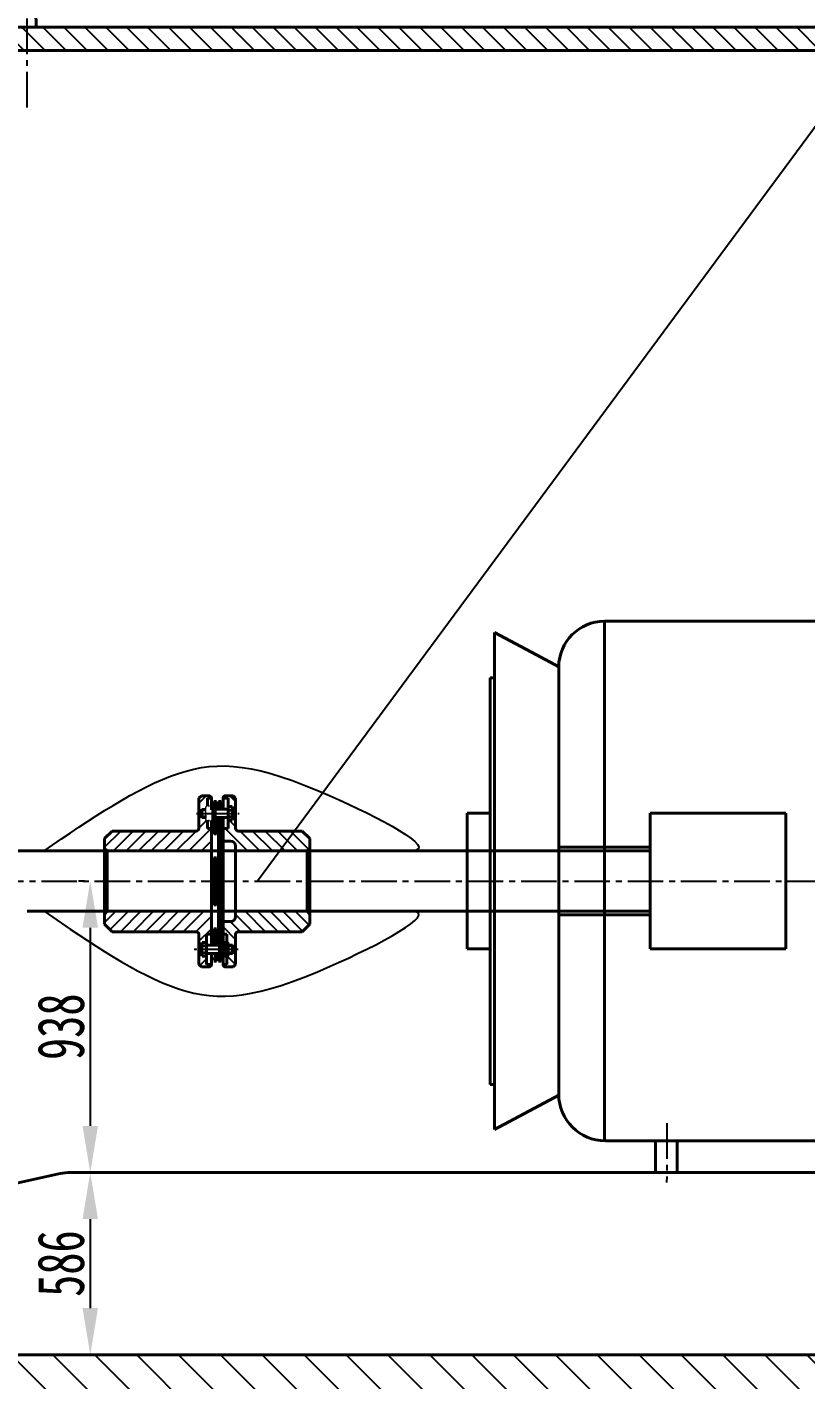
# Model space of a CAD drawing. Header units: millimetres. Extents: x 1593 to 2782, y 465 to 1306.
# Drawn here: x 2284 to 2367.5, y 1019.7 to 1164.9 of the extents above; entities that cross this region are included whole.
import ezdxf

# ---------------------------------------------------------------- set-up
doc = ezdxf.new("R2010")
doc.units = ezdxf.units.MM
doc.header["$LTSCALE"] = 0.2
doc.set_wipeout_variables(frame=1)
for name, pattern in [('ACAD_ISO10W100', [18, 12, -3, 0, -3]), ('CENTER2', [28.575, 19.05, -3.175, 3.175, -3.175]), ('HIDDEN2', [4.7625, 3.175, -1.5875]), ('点画线', [18, 12, -2, 2, -2])]:
    doc.linetypes.add(name, pattern=pattern)
for name, color, linetype in [('中心线', 1, 'CENTER2'), ('剖面线', 3, 'Continuous'), ('尺寸线', 4, 'Continuous'), ('点划线', 1, 'ACAD_ISO10W100'), ('细实线', 2, 'Continuous'), ('虚线', 6, 'HIDDEN2')]:
    doc.layers.add(name, color=color, linetype=linetype)
doc.layers.add('中心线层', color=1, linetype='点画线', true_color=0xff0000)
doc.layers.add('粗实线', color=7, linetype='Continuous', lineweight=40)
doc.layers.add('粗实线层', color=7, linetype='Continuous', lineweight=40)
doc.styles.add('标准', font='', dxfattribs={"width": 0.7})
doc.styles.get('标准').set_extended_font_data('SimSun')
doc.dimstyles.new('30', dxfattribs={"dimtxt": 5, "dimasz": 5, "dimexe": 1.25, "dimexo": 0.625, "dimtad": 1, "dimdec": 0, "dimlfac": 30, "dimdsep": 46, "dimtxsty": '标准', "dimcen": 2.5, "dimadec": 0, "dimazin": 0, "dimtfac": 1, "dimtdec": 0, "dimtmove": 0, "dimatfit": 3, "dimfxl": 1, "dimarcsym": 0})
pattern_1 = [(360, (2502.5831345, 307.5123469), (1e-18, 0.00054027), [])]

# ---------------------------------------------------------------- blocks, each defined once
blk = doc.blocks.new('*X2')
at = {"layer": '中心线层', "linetype": '点画线', "lineweight": 18}
blk.add_line((0, -4), (0, 9), dxfattribs=at)
at = {"layer": '粗实线层'}
for p, q in [((-13.7, 1), (-13.7, 4)), ((10.2, 5), (-10.2, 5)), ((10.2, 0), (-10.2, 0)), ((-6.8, 4), (-6.8, 1)), ((6.8, 4), (6.8, 1)), ((13.7, 1), (13.7, 4))]:
    blk.add_line(p, q, dxfattribs=at)
for centre, radius, start, end in [((-10.2, -1.4), 6.37, 57.5794, 122.4206), ((-10.2, 6.4), 6.37, 237.5794, 302.4206), ((0, -19), 24, 73.4587, 106.5413), ((0, 24), 24, 253.4587, 286.5413), ((10.2, -1.4), 6.37, 57.5794, 122.4206), ((10.2, 6.4), 6.37, 237.5794, 302.4206)]:
    blk.add_arc(centre, radius, start, end, dxfattribs=at)
blk = doc.blocks.new('*X3')
at = {"layer": '中心线层', "linetype": '点画线', "lineweight": 18}
blk.add_line((0, -4), (0, 9), dxfattribs=at)
at = {"layer": '粗实线层'}
for p, q in [((-13.7, 1), (-13.7, 4)), ((10.2, 5), (-10.2, 5)), ((10.2, 0), (-10.2, 0)), ((-6.8, 4), (-6.8, 1)), ((6.8, 4), (6.8, 1)), ((13.7, 1), (13.7, 4))]:
    blk.add_line(p, q, dxfattribs=at)
for centre, radius, start, end in [((-10.2, -1.4), 6.37, 57.5794, 122.4206), ((-10.2, 6.4), 6.37, 237.5794, 302.4206), ((0, -19), 24, 73.4587, 106.5413), ((0, 24), 24, 253.4587, 286.5413), ((10.2, -1.4), 6.37, 57.5794, 122.4206), ((10.2, 6.4), 6.37, 237.5794, 302.4206)]:
    blk.add_arc(centre, radius, start, end, dxfattribs=at)
blk = doc.blocks.new('*D29')
at = {"layer": 'Defpoints', "color": 0, "transparency": 16777216}
for p in [(2290.78, 1073.27), (2290.78, 1042), (2290.78, 1042)]:
    blk.add_point(p, dxfattribs=at)
at = {"layer": '尺寸线', "color": 0, "lineweight": -2, "transparency": 16777216}
for p, q in [((2290.15, 1073.27), (2289.53, 1073.27)), ((2290.78, 1068.27), (2290.78, 1047)), ((2290.15, 1042), (2289.53, 1042))]:
    blk.add_line(p, q, dxfattribs=at)
at = {"layer": '尺寸线', "color": 0, "transparency": 16777216}
for points in [[(2289.95, 1068.27), (2291.61, 1068.27), (2290.78, 1073.27)], [(2289.95, 1047), (2291.61, 1047), (2290.78, 1042)]]:
    blk.add_solid(points, dxfattribs=at)
at = {"layer": '尺寸线', "color": 0, "transparency": 16777216, "insert": (2287.65, 1057.64), "char_height": 5, "attachment_point": 5, "rotation": 90, "style": '标准'}
blk.add_mtext('938', dxfattribs=at)
blk = doc.blocks.new('*D30')
at = {"layer": 'Defpoints', "color": 0, "transparency": 16777216}
for p in [(2290.78, 1042), (2290.78, 1022.45), (2290.78, 1022.45)]:
    blk.add_point(p, dxfattribs=at)
at = {"layer": '尺寸线', "color": 0, "lineweight": -2, "transparency": 16777216}
for p, q in [((2290.15, 1042), (2289.53, 1042)), ((2290.78, 1037), (2290.78, 1027.45)), ((2290.15, 1022.45), (2289.53, 1022.45))]:
    blk.add_line(p, q, dxfattribs=at)
at = {"layer": '尺寸线', "color": 0, "transparency": 16777216}
for points in [[(2289.95, 1037), (2291.61, 1037), (2290.78, 1042)], [(2289.95, 1027.45), (2291.61, 1027.45), (2290.78, 1022.45)]]:
    blk.add_solid(points, dxfattribs=at)
at = {"layer": '尺寸线', "color": 0, "transparency": 16777216, "insert": (2287.65, 1032.23), "char_height": 5, "attachment_point": 5, "rotation": 90, "style": '标准'}
blk.add_mtext('586', dxfattribs=at)

msp = doc.modelspace()

# ---------------------------------------------------------------- hatches: boundary and pattern name
at = {"layer": '剖面线'}
h = msp.add_hatch(dxfattribs=at)
h.set_pattern_fill('ANSI31', scale=0.5, angle=90)
h.set_pattern_definition([(135, (-2.3146, 0), (-1.122532, -1.122532), [])])
h.paths.add_polyline_path([(2089.025, 1164.896), (1990.725, 1164.896, 0.4142136), (1980.725, 1154.896), (1980.725, 1077.997), (1983.225, 1077.997), (1983.225, 1152.396, -0.4142136), (1993.225, 1162.396), (2089.025, 1162.396)])
h.paths.add_polyline_path([(2482.382, 1154.896, 0.4142136), (2472.382, 1164.896), (2089.025, 1164.896), (2089.025, 1162.396), (2469.882, 1162.396, -0.4142136), (2479.882, 1152.396), (2479.882, 1073.271), (2482.382, 1073.271)])
h.paths.add_polyline_path([(2482.382, 1073.271), (2479.882, 1073.271), (2479.882, 977.396, -0.4142136), (2469.882, 967.396), (2141.025, 967.396), (2141.025, 964.896), (2472.382, 964.896, 0.4142136), (2482.382, 974.896)])
h.paths.add_polyline_path([(1983.225, 977.396), (1983.225, 1051.796), (1980.725, 1051.796), (1980.725, 974.896, 0.4142136), (1990.725, 964.896), (2037.025, 964.896), (2037.025, 967.396), (1993.225, 967.396, -0.4142136)])
h = msp.add_hatch(dxfattribs=at)
h.set_pattern_fill('ANSI31', scale=0.3)
h.set_pattern_definition([(45, (-2.3146, 0), (-0.6735192, 0.6735192), [])])
h.paths.add_polyline_path([(2303.773, 1078.642), (2303.773, 1078.912), (2303.368, 1078.912), (2303.368, 1079.795), (2303.319, 1079.795), (2303.286, 1079.795), (2303.269, 1079.825), (2303.253, 1079.861), (2303.242, 1079.899), (2303.235, 1079.937), (2303.233, 1079.968), (2303.233, 1080.101), (2302.747, 1080.101), (2302.747, 1080.209), (2302.585, 1080.209), (2302.585, 1080.533), (2302.423, 1080.533), (2302.423, 1078.912, -0.414187), (2302.153, 1078.642), (2293.13, 1078.642), (2292.32, 1077.832), (2292.32, 1077.021), (2292.32, 1076.764), (2292.59, 1076.513), (2303.773, 1076.513)])
h.paths.add_polyline_path([(2303.368, 1082.154), (2303.773, 1082.154, 0.4142136), (2303.503, 1082.424), (2302.693, 1082.424), (2302.423, 1082.154), (2302.423, 1080.533), (2302.585, 1080.533), (2302.585, 1080.857), (2302.747, 1080.857), (2302.747, 1080.965), (2303.233, 1080.965), (2303.233, 1081.104), (2303.237, 1081.142), (2303.245, 1081.18), (2303.258, 1081.217), (2303.275, 1081.252), (2303.287, 1081.271), (2303.319, 1081.271), (2303.368, 1081.271)])
h.paths.add_polyline_path([(2303.773, 1070.03), (2292.59, 1070.03), (2292.32, 1069.72), (2292.32, 1069.589), (2292.32, 1069.457), (2292.32, 1068.647), (2293.13, 1067.837), (2302.153, 1067.837, -0.4142136), (2302.423, 1067.566), (2302.423, 1065.946), (2302.744, 1065.946, -0.0166436), (2302.747, 1066.032), (2302.747, 1066.487, -0.1314888), (2302.795, 1066.668), (2303.233, 1066.668), (2303.233, 1067.566), (2303.773, 1067.566)])
h.paths.add_polyline_path([(2303.233, 1065.223), (2302.795, 1065.223, -0.1314888), (2302.747, 1065.404), (2302.747, 1065.859, -0.0166436), (2302.744, 1065.946), (2302.423, 1065.946), (2302.423, 1064.325), (2302.693, 1064.055), (2303.503, 1064.055, 0.4142136), (2303.773, 1064.325), (2303.233, 1064.325)])
h = msp.add_hatch(dxfattribs=at)
h.set_pattern_fill('ANSI31', angle=90)
h.paths.add_polyline_path([(2471.352, 1009.3, -0.4142136), (2472.352, 1010.3), (2475.878, 1010.3, 0.4139867), (2476.878, 1011.299), (2476.882, 1017.452, 0.4142136), (2471.882, 1022.452), (2335.563, 1022.452), (2335.396, 992.654), (2471.352, 1002.3), (2473.637, 1002.3), (2473.637, 1005.3), (2472.352, 1005.3, -0.4142136), (2471.352, 1006.3)])
h.paths.add_polyline_path([(2335.563, 1022.452), (2199.243, 1022.452), (2163.047, 1022.452, -0.4142136), (2158.047, 1027.452), (2158.047, 1060.896, 0.4142136), (2157.047, 1061.896), (2153.547, 1061.896), (2153.547, 1064.896), (2150.397, 1064.896), (2150.397, 1058.896), (2154.047, 1058.896, -0.4142136), (2155.047, 1057.896), (2155.047, 1044.896, -0.4142136), (2154.047, 1043.896), (2147.272, 1043.896), (2147.272, 1014.452), (2150.591, 1014.452, -0.4142136), (2155.591, 1009.452), (2155.591, 989.723, -0.4142136), (2150.591, 984.723), (2150.15, 984.723), (2150.15, 984.056), (2148.578, 984.056), (2148.578, 982.956), (2148.845, 982.956), (2198.531, 982.956, 0.0183277), (2198.897, 982.97), (2335.396, 992.654)])
h.paths.add_polyline_path([(2231.176, 1001.486, -0.4142136), (2226.556, 996.133), (2198.897, 994.102, -0.0183277), (2198.531, 994.089), (2190.591, 994.089, -0.4142136), (2185.591, 999.089), (2185.591, 1009.452, -0.4142136), (2190.591, 1014.452), (2225.578, 1014.452, -0.3929031), (2230.564, 1009.818)], flags=16)
h.paths.add_polyline_path([(2150.397, 1064.896), (2147.272, 1064.896), (2147.272, 1058.896), (2150.397, 1058.896)])
at = {"layer": '粗实线'}
h = msp.add_hatch(dxfattribs=at)
h.set_pattern_fill('USERPATTERN', scale=0.00054027, style=0, pattern_type=0)
h.set_pattern_definition(pattern_1)
h.paths.add_polyline_path([(2304.044, 1080.965), (2304.044, 1081.395), (2304.044, 1081.56), (2304.044, 1081.803), (2304.314, 1081.803), (2304.314, 1081.56), (2304.314, 1080.992), (2304.162, 1080.992), (2304.098, 1080.965)], flags=0)
h.paths.add_polyline_path([(2304.53, 1080.992), (2304.53, 1081.388), (2304.53, 1081.56), (2304.53, 1081.803), (2304.8, 1081.803), (2304.8, 1081.56), (2304.8, 1080.992)], flags=0)
h.paths.add_polyline_path([(2304.044, 1078.334), (2304.044, 1079.331), (2304.044, 1079.506), (2304.044, 1080.101), (2304.098, 1080.101), (2304.162, 1080.074), (2304.314, 1080.074), (2304.314, 1079.506), (2304.314, 1078.334)], flags=0)
h.paths.add_polyline_path([(2304.53, 1078.334), (2304.53, 1079.226), (2304.53, 1079.506), (2304.53, 1080.074), (2304.8, 1080.074), (2304.8, 1079.506), (2304.8, 1078.334)], flags=0)

# ---------------------------------------------------------------- linework, layer by layer
at = {"layer": '中心线', "color": 7}
for p, q in [((2205.527, 1073.271), (2506.55, 1073.271)), ((2352.612, 1047.282), (2352.583, 1040.933))]:
    msp.add_line(p, q, dxfattribs=at)
at = {"layer": '尺寸线', "color": 7}
msp.add_line((2449.194, 1263.427), (2308.718, 1073.271), dxfattribs=at)
at = {"layer": '点划线', "color": 7, "linetype": 'CENTER2'}
msp.add_line((2284.005, 1156.274), (2284.005, 1199.323), dxfattribs=at)
at = {"layer": '粗实线', "color": 7}
for p, q in [((2284.971, 1164.896), (2284.747, 1180.769)), ((1990.725, 1164.896), (2472.382, 1164.896)), ((1993.225, 1162.396), (2469.882, 1162.396)), ((2345.919, 1101.147), (2345.919, 1101.147)), ((2345.919, 1101.147), (2345.919, 1058.441)), ((2345.919, 1101.147), (2369.976, 1101.147)), ((2334.138, 1099.935), (2334.138, 1099.935)), ((2334.138, 1099.935), (2334.138, 1095.087)), ((2334.138, 1099.935), (2334.138, 1058.441)), ((2338.618, 1097.528), (2334.138, 1099.935)), ((2338.618, 1097.528), (2341.012, 1096.241)), ((2341.012, 1096.241), (2341.012, 1096.241)), ((2341.012, 1096.241), (2341.012, 1070.811)), ((2334.138, 1095.087), (2333.653, 1095.087)), ((2333.653, 1095.087), (2333.653, 1095.087)), ((2333.653, 1095.087), (2333.653, 1080.906)), ((2333.653, 1095.087), (2334.138, 1095.087)), ((2334.138, 1095.087), (2334.138, 1095.087)), ((2302.693, 1082.424), (2302.423, 1082.154)), ((2302.423, 1082.154), (2302.423, 1078.849)), ((2302.693, 1082.424), (2303.518, 1082.424)), ((2303.368, 1082.154), (2303.773, 1082.154)), ((2303.368, 1081.271), (2303.368, 1082.154)), ((2303.77, 1081.56), (2304.044, 1081.56)), ((2304.044, 1081.803), (2304.044, 1078.334)), ((2304.044, 1081.803), (2304.314, 1081.803)), ((2304.314, 1081.56), (2304.53, 1081.56)), ((2304.53, 1081.803), (2304.8, 1081.803)), ((2304.53, 1081.803), (2304.53, 1080.992)), ((2304.8, 1081.803), (2304.8, 1080.992)), ((2304.8, 1081.56), (2305.016, 1081.56)), ((2305.016, 1082.154), (2305.556, 1082.154)), ((2305.016, 1082.154), (2305.016, 1080.992)), ((2305.251, 1082.424), (2306.097, 1082.424)), ((2305.556, 1082.154), (2305.556, 1078.912)), ((2306.097, 1082.424), (2306.367, 1082.154)), ((2306.367, 1082.154), (2306.367, 1078.912)), ((2302.747, 1080.209), (2302.585, 1080.209)), ((2302.747, 1080.965), (2302.747, 1080.101)), ((2303.233, 1080.965), (2302.747, 1080.965)), ((2303.287, 1080.9), (2302.747, 1080.9)), ((2303.233, 1080.101), (2302.747, 1080.101)), ((2303.773, 1078.642), (2303.773, 1080.902)), ((2304.098, 1080.101), (2303.773, 1080.101)), ((2304.098, 1080.965), (2304.162, 1080.992)), ((2304.162, 1080.074), (2304.162, 1080.992)), ((2305.556, 1080.992), (2304.162, 1080.992)), ((2305.556, 1080.074), (2304.162, 1080.074)), ((2304.314, 1080.074), (2304.314, 1078.334)), ((2304.53, 1080.074), (2304.53, 1073.239)), ((2304.8, 1080.074), (2304.8, 1073.239)), ((2305.016, 1080.074), (2305.016, 1067.837)), ((2305.556, 1079.81), (2305.556, 1081.255)), ((2305.994, 1081.255), (2305.556, 1081.255)), ((2305.556, 1080.074), (2305.556, 1080.992)), ((2305.556, 1080.894), (2305.994, 1080.894)), ((2305.994, 1080.172), (2305.556, 1080.172)), ((2306.043, 1079.991), (2306.043, 1081.075)), ((2306.043, 1080.533), (2306.043, 1080.992)), ((2333.653, 1080.543), (2331.2, 1080.543)), ((2331.2, 1080.543), (2331.2, 1080.543)), ((2331.2, 1080.543), (2331.2, 1076.907)), ((2331.2, 1080.543), (2333.653, 1080.543)), ((2331.2, 1080.543), (2331.2, 1065.999)), ((2333.653, 1080.906), (2333.653, 1080.906)), ((2333.653, 1080.906), (2333.653, 1080.543)), ((2333.653, 1080.543), (2333.653, 1080.543)), ((2333.653, 1080.543), (2333.653, 1065.999)), ((2350.825, 1080.543), (2365.369, 1080.543)), ((2350.825, 1080.543), (2350.825, 1065.999)), ((2365.369, 1080.543), (2365.369, 1065.999)), ((2292.32, 1077.832), (2293.13, 1078.642)), ((2293.13, 1078.642), (2302.153, 1078.642)), ((2303.368, 1078.912), (2303.773, 1078.912)), ((2303.77, 1079.506), (2304.044, 1079.506)), ((2303.773, 1066.405), (2303.773, 1078.642)), ((2304.8, 1079.506), (2305.016, 1079.506)), ((2305.016, 1078.912), (2305.556, 1078.912)), ((2305.994, 1079.81), (2305.556, 1079.81)), ((2306.637, 1078.642), (2313.498, 1078.642)), ((2313.498, 1078.642), (2314.309, 1077.832)), ((2292.32, 1077.832), (2292.32, 1077.021)), ((2292.32, 1077.021), (2292.32, 1076.764)), ((2303.763, 1078.334), (2303.773, 1078.334)), ((2304.044, 1078.334), (2304.314, 1078.334)), ((2304.53, 1078.334), (2304.8, 1078.334)), ((2305.826, 1077.561), (2305.016, 1077.561)), ((2306.367, 1077.021), (2306.367, 1073.239)), ((2314.309, 1077.832), (2314.309, 1077.021)), ((2314.309, 1077.021), (2314.309, 1076.751)), ((2220.856, 1076.513), (2350.825, 1076.513)), ((2292.59, 1076.513), (2292.32, 1076.764)), ((2292.32, 1076.764), (2292.32, 1069.589)), ((2292.59, 1076.513), (2292.59, 1070.03)), ((2304.044, 1075.75), (2304.044, 1073.239)), ((2304.044, 1075.75), (2304.314, 1075.75)), ((2304.314, 1075.75), (2304.314, 1073.239)), ((2304.53, 1075.75), (2304.8, 1075.75)), ((2314.039, 1076.513), (2314.309, 1076.751)), ((2314.039, 1076.513), (2314.039, 1070.03)), ((2314.309, 1076.751), (2314.309, 1069.791)), ((2314.309, 1076.481), (2314.309, 1069.998)), ((2314.309, 1076.369), (2314.309, 1076.369)), ((2314.309, 1076.369), (2314.309, 1073.239)), ((2331.2, 1076.907), (2331.2, 1076.907)), ((2341.012, 1076.907), (2345.919, 1076.907)), ((2350.825, 1076.907), (2345.919, 1076.907)), ((2303.773, 1075.48), (2304.044, 1075.48)), ((2304.314, 1075.21), (2304.53, 1075.21)), ((2304.8, 1075.48), (2305.016, 1075.48)), ((2304.044, 1070.729), (2304.044, 1073.239)), ((2304.314, 1070.729), (2304.314, 1073.239)), ((2306.367, 1073.239), (2306.367, 1069.457)), ((2314.309, 1073.239), (2314.309, 1073.239)), ((2314.309, 1073.239), (2314.309, 1070.109)), ((2304.314, 1071.269), (2304.53, 1071.269)), ((2284.005, 1070.03), (2350.825, 1070.03)), ((2292.32, 1069.72), (2292.59, 1070.03)), ((2303.773, 1070.999), (2304.044, 1070.999)), ((2304.044, 1070.729), (2304.314, 1070.729)), ((2304.53, 1070.729), (2304.8, 1070.729)), ((2304.8, 1070.999), (2305.016, 1070.999)), ((2314.309, 1069.706), (2314.039, 1070.03)), ((2314.309, 1070.109), (2314.309, 1070.109)), ((2314.309, 1069.791), (2314.309, 1069.706)), ((2341.012, 1070.84), (2341.012, 1058.441)), ((2292.32, 1069.72), (2292.32, 1069.457)), ((2292.32, 1068.647), (2292.32, 1069.457)), ((2292.32, 1068.647), (2293.13, 1067.837)), ((2305.826, 1068.917), (2305.016, 1068.917)), ((2313.498, 1067.837), (2314.309, 1068.647)), ((2314.309, 1069.706), (2314.309, 1068.647)), ((2331.2, 1069.635), (2331.2, 1069.635)), ((2331.2, 1069.635), (2331.2, 1065.999)), ((2341.012, 1069.635), (2345.919, 1069.635)), ((2341.118, 1069.635), (2341.012, 1069.635)), ((2350.825, 1069.635), (2345.919, 1069.635)), ((2293.13, 1067.837), (2302.153, 1067.837)), ((2302.423, 1064.325), (2302.423, 1067.566)), ((2303.233, 1067.566), (2303.773, 1067.566)), ((2303.233, 1064.325), (2303.233, 1067.566)), ((2303.77, 1066.972), (2304.044, 1066.972)), ((2304.044, 1068.145), (2304.314, 1068.145)), ((2304.044, 1066.405), (2304.044, 1068.145)), ((2304.314, 1066.972), (2304.53, 1066.972)), ((2304.53, 1068.145), (2304.8, 1068.145)), ((2305.016, 1067.566), (2305.421, 1067.566)), ((2306.367, 1064.325), (2306.367, 1067.566)), ((2306.637, 1067.837), (2313.498, 1067.837)), ((2302.747, 1065.404), (2302.747, 1066.487)), ((2302.795, 1066.668), (2303.233, 1066.668)), ((2303.233, 1066.307), (2302.795, 1066.307)), ((2302.795, 1065.584), (2303.233, 1065.584)), ((2303.773, 1064.309), (2303.773, 1065.486)), ((2305.556, 1066.499), (2305.556, 1065.392)), ((2306.043, 1066.27), (2306.205, 1066.27)), ((2331.2, 1065.999), (2331.2, 1065.999)), ((2331.2, 1065.999), (2333.653, 1065.999)), ((2331.2, 1065.999), (2333.653, 1065.999)), ((2333.653, 1065.999), (2333.653, 1065.999)), ((2333.653, 1065.999), (2333.653, 1058.441)), ((2350.825, 1065.999), (2365.369, 1065.999)), ((2302.693, 1064.055), (2302.423, 1064.325)), ((2302.693, 1064.055), (2303.503, 1064.055)), ((2302.693, 1064.055), (2303.503, 1064.055)), ((2302.795, 1065.223), (2303.233, 1065.223)), ((2303.233, 1064.325), (2303.773, 1064.325)), ((2303.77, 1064.919), (2304.044, 1064.919)), ((2305.016, 1064.325), (2305.421, 1064.325)), ((2305.251, 1064.055), (2306.097, 1064.055)), ((2305.251, 1064.055), (2306.097, 1064.055)), ((2306.097, 1064.055), (2306.367, 1064.325)), ((2333.653, 1058.441), (2333.653, 1051.455)), ((2334.138, 1058.441), (2334.138, 1046.607)), ((2341.012, 1058.441), (2341.012, 1050.395)), ((2345.919, 1058.441), (2345.919, 1045.396)), ((2333.653, 1051.455), (2333.653, 1051.455)), ((2333.653, 1051.455), (2334.138, 1051.455)), ((2333.653, 1051.455), (2334.138, 1051.455)), ((2334.138, 1051.455), (2334.138, 1051.455)), ((2334.138, 1051.455), (2334.138, 1046.607)), ((2334.138, 1046.607), (2341.012, 1050.301)), ((2334.138, 1046.607), (2341.012, 1050.301)), ((2341.012, 1050.301), (2341.012, 1050.301)), ((2334.138, 1046.607), (2334.138, 1046.607)), ((2345.919, 1045.395), (2345.919, 1045.395)), ((2346.012, 1045.395), (2375.533, 1045.395)), ((2351.397, 1045.395), (2351.397, 1042.001)), ((2353.724, 1045.395), (2353.724, 1042.001)), ((2254.005, 1034.454), (2284.005, 1041.095)), ((2287.565, 1041.883), (2284.005, 1041.095)), ((2315.374, 1042.001), (2288.646, 1042.001)), ((2375.533, 1042.001), (2315.374, 1042.001)), ((2199.243, 1022.452), (2471.882, 1022.452))]:
    msp.add_line(p, q, dxfattribs=at)
for centre, radius, start, end in [((2345.919, 1096.241), 4.906, 90, 180), ((2303.503, 1082.154), 0.27, 0, 90), ((2305.286, 1082.154), 0.27, 90, 180), ((2305.681, 1081.075), 0.362, 330.03687, 29.96313), ((2304.746, 1080.533), 1.3, 343.86184, 16.13816), ((2305.681, 1079.991), 0.362, 330.03687, 29.96313), ((2302.153, 1078.912), 0.27, 270, 0), ((2306.637, 1078.912), 0.27, 180, 270), ((2305.826, 1077.021), 0.54, 0, 90), ((2305.826, 1069.457), 0.54, 270, 0), ((2302.153, 1067.566), 0.27, 0, 90), ((2306.637, 1067.566), 0.27, 90, 180), ((2304.044, 1065.946), 1.3, 163.86184, 196.13816), ((2303.108, 1066.487), 0.362, 150.03687, 209.96313), ((2303.108, 1065.404), 0.362, 150.03687, 209.96313), ((2303.503, 1064.325), 0.27, 270, 0), ((2305.286, 1064.325), 0.27, 180, 270), ((2346.012, 1050.395), 5, 180, 270), ((2288.646, 1037.001), 5, 90, 102.48244)]:
    msp.add_arc(centre, radius, start, end, dxfattribs=at)
at = {"layer": '虚线', "color": 7}
for p, q in [((2351.397, 1042.001), (2351.397, 1042.001)), ((2353.724, 1042.001), (2353.724, 1042.001))]:
    msp.add_line(p, q, dxfattribs=at)

# ---------------------------------------------------------------- block references
at = {"layer": '粗实线', "color": 7, "xscale": 0.05402700000001986, "yscale": 0.05402700000001986, "zscale": 0.05402700000001986, "rotation": 89.99999999957468}
for name, p in [('*X3', (2303.503, 1080.533)), ('*X2', (2303.773, 1080.533))]:
    msp.add_blockref(name, p, dxfattribs=at)

# ---------------------------------------------------------------- dimensions: what is measured, and where the dimension line sits
at = {"layer": '尺寸线', "color": 7}
dim = msp.add_linear_dim(base=(2290.779, 1042.001), p1=(2290.779, 1073.271), p2=(2290.779, 1042.001), angle=90, dimstyle='30', dxfattribs=at)
dim.commit()
dim.dimension.update_dxf_attribs({"geometry": '*D29', "text_midpoint": (2290.779, 1057.636), "dimtype": 160})
dim = msp.add_linear_dim(base=(2290.779, 1022.452), p1=(2290.779, 1042.001), p2=(2290.779, 1022.452), angle=90, dimstyle='30', dxfattribs=at)
dim.commit()
dim.dimension.update_dxf_attribs({"geometry": '*D30', "text_midpoint": (2287.654, 1032.227)})

# ---------------------------------------------------------------- next in the draw order: wipeouts: each hides what was drawn before it
at = {"color": 7}
for points in [[(2303.72, 1081.271), (2303.589, 1081.271), (2303.589, 1081.271), (2303.557, 1081.271), (2303.557, 1081.271), (2303.553, 1081.266), (2303.55, 1081.26), (2303.547, 1081.254), (2303.544, 1081.249), (2303.541, 1081.243), (2303.538, 1081.237), (2303.535, 1081.231), (2303.532, 1081.225), (2303.53, 1081.219), (2303.527, 1081.213), (2303.525, 1081.207), (2303.523, 1081.201), (2303.521, 1081.195), (2303.519, 1081.189), (2303.517, 1081.183), (2303.515, 1081.176), (2303.514, 1081.17), (2303.512, 1081.164), (2303.511, 1081.158), (2303.509, 1081.151), (2303.508, 1081.145), (2303.507, 1081.138), (2303.506, 1081.132), (2303.505, 1081.125), (2303.505, 1081.119), (2303.504, 1081.113), (2303.504, 1081.106), (2303.504, 1081.1), (2303.503, 1081.093), (2303.503, 1081.087), (2303.503, 1081.087), (2303.503, 1080.533), (2303.503, 1080.533), (2303.503, 1079.979), (2303.503, 1079.979), (2303.503, 1079.973), (2303.504, 1079.966), (2303.504, 1079.96), (2303.504, 1079.953), (2303.505, 1079.947), (2303.505, 1079.94), (2303.506, 1079.934), (2303.507, 1079.927), (2303.508, 1079.921), (2303.509, 1079.915), (2303.511, 1079.908), (2303.512, 1079.902), (2303.514, 1079.896), (2303.515, 1079.889), (2303.517, 1079.883), (2303.519, 1079.877), (2303.521, 1079.871), (2303.523, 1079.864), (2303.525, 1079.858), (2303.527, 1079.852), (2303.53, 1079.846), (2303.532, 1079.84), (2303.535, 1079.834), (2303.538, 1079.829), (2303.541, 1079.823), (2303.544, 1079.817), (2303.547, 1079.811), (2303.55, 1079.806), (2303.553, 1079.8), (2303.557, 1079.795), (2303.557, 1079.795), (2303.589, 1079.795), (2303.589, 1079.795), (2303.72, 1079.795), (2303.72, 1079.795), (2303.723, 1079.8), (2303.726, 1079.806), (2303.73, 1079.811), (2303.733, 1079.817), (2303.736, 1079.823), (2303.739, 1079.829), (2303.742, 1079.834), (2303.744, 1079.84), (2303.747, 1079.846), (2303.749, 1079.852), (2303.752, 1079.858), (2303.754, 1079.864), (2303.756, 1079.871), (2303.758, 1079.877), (2303.76, 1079.883), (2303.761, 1079.889), (2303.763, 1079.896), (2303.765, 1079.902), (2303.766, 1079.908), (2303.767, 1079.915), (2303.768, 1079.921), (2303.769, 1079.927), (2303.77, 1079.934), (2303.771, 1079.94), (2303.772, 1079.947), (2303.772, 1079.953), (2303.773, 1079.96), (2303.773, 1079.966), (2303.773, 1079.973), (2303.773, 1079.979), (2303.773, 1079.979), (2303.773, 1080.533), (2303.773, 1080.533), (2303.773, 1081.087), (2303.773, 1081.087), (2303.773, 1081.093), (2303.773, 1081.1), (2303.773, 1081.106), (2303.772, 1081.113), (2303.772, 1081.119), (2303.771, 1081.125), (2303.77, 1081.132), (2303.769, 1081.138), (2303.768, 1081.145), (2303.767, 1081.151), (2303.766, 1081.158), (2303.765, 1081.164), (2303.763, 1081.17), (2303.761, 1081.176), (2303.76, 1081.183), (2303.758, 1081.189), (2303.756, 1081.195), (2303.754, 1081.201), (2303.752, 1081.207), (2303.749, 1081.213), (2303.747, 1081.219), (2303.744, 1081.225), (2303.742, 1081.231), (2303.739, 1081.237), (2303.736, 1081.243), (2303.733, 1081.249), (2303.73, 1081.254), (2303.726, 1081.26), (2303.723, 1081.266)], [(2305.07, 1066.684), (2305.201, 1066.684), (2305.201, 1066.684), (2305.232, 1066.684), (2305.286, 1066.499), (2305.286, 1066.506), (2305.286, 1066.512), (2305.286, 1066.519), (2305.285, 1066.525), (2305.285, 1066.532), (2305.284, 1066.538), (2305.283, 1066.545), (2305.282, 1066.551), (2305.281, 1066.557), (2305.28, 1066.564), (2305.279, 1066.57), (2305.277, 1066.577), (2305.276, 1066.583), (2305.274, 1066.589), (2305.272, 1066.595), (2305.271, 1066.602), (2305.269, 1066.608), (2305.266, 1066.614), (2305.264, 1066.62), (2305.262, 1066.626), (2305.259, 1066.632), (2305.257, 1066.638), (2305.254, 1066.644), (2305.251, 1066.65), (2305.249, 1066.656), (2305.246, 1066.661), (2305.242, 1066.667), (2305.239, 1066.673), (2305.236, 1066.678), (2305.232, 1066.684), (2305.286, 1066.499), (2305.286, 1065.946), (2305.286, 1065.946), (2305.286, 1065.392), (2305.232, 1065.207), (2305.236, 1065.213), (2305.239, 1065.218), (2305.242, 1065.224), (2305.246, 1065.23), (2305.249, 1065.235), (2305.251, 1065.241), (2305.254, 1065.247), (2305.257, 1065.253), (2305.259, 1065.259), (2305.262, 1065.265), (2305.264, 1065.271), (2305.266, 1065.277), (2305.269, 1065.283), (2305.271, 1065.289), (2305.272, 1065.296), (2305.274, 1065.302), (2305.276, 1065.308), (2305.277, 1065.315), (2305.279, 1065.321), (2305.28, 1065.327), (2305.281, 1065.334), (2305.282, 1065.34), (2305.283, 1065.346), (2305.284, 1065.353), (2305.285, 1065.359), (2305.285, 1065.366), (2305.286, 1065.372), (2305.286, 1065.379), (2305.286, 1065.385), (2305.286, 1065.392), (2305.232, 1065.207), (2305.201, 1065.207), (2305.201, 1065.207), (2305.07, 1065.207), (2305.016, 1065.392), (2305.016, 1065.385), (2305.016, 1065.379), (2305.017, 1065.372), (2305.017, 1065.366), (2305.018, 1065.359), (2305.018, 1065.353), (2305.019, 1065.346), (2305.02, 1065.34), (2305.021, 1065.334), (2305.022, 1065.327), (2305.023, 1065.321), (2305.025, 1065.315), (2305.026, 1065.308), (2305.028, 1065.302), (2305.03, 1065.296), (2305.032, 1065.289), (2305.034, 1065.283), (2305.036, 1065.277), (2305.038, 1065.271), (2305.04, 1065.265), (2305.043, 1065.259), (2305.045, 1065.253), (2305.048, 1065.247), (2305.051, 1065.241), (2305.054, 1065.235), (2305.057, 1065.23), (2305.06, 1065.224), (2305.063, 1065.218), (2305.066, 1065.213), (2305.07, 1065.207), (2305.016, 1065.392), (2305.016, 1065.946), (2305.016, 1065.946), (2305.016, 1066.499), (2305.07, 1066.684), (2305.066, 1066.678), (2305.063, 1066.673), (2305.06, 1066.667), (2305.057, 1066.661), (2305.054, 1066.656), (2305.051, 1066.65), (2305.048, 1066.644), (2305.045, 1066.638), (2305.043, 1066.632), (2305.04, 1066.626), (2305.038, 1066.62), (2305.036, 1066.614), (2305.034, 1066.608), (2305.032, 1066.602), (2305.03, 1066.595), (2305.028, 1066.589), (2305.026, 1066.583), (2305.025, 1066.577), (2305.023, 1066.57), (2305.022, 1066.564), (2305.021, 1066.557), (2305.02, 1066.551), (2305.019, 1066.545), (2305.018, 1066.538), (2305.018, 1066.532), (2305.017, 1066.525), (2305.017, 1066.519), (2305.016, 1066.512), (2305.016, 1066.506)]]:
    msp.add_wipeout(points, dxfattribs=at).dxf.layer = '粗实线'

# ---------------------------------------------------------------- next in the draw order: linework, layer by layer
at = {"layer": '粗实线', "color": 7}
for p, q in [((2304.314, 1081.803), (2304.314, 1080.992)), ((2304.314, 1079.506), (2304.53, 1079.506)), ((2304.53, 1066.405), (2304.53, 1073.239)), ((2304.8, 1064.675), (2304.8, 1073.239)), ((2304.314, 1066.405), (2304.314, 1068.145)), ((2304.314, 1064.675), (2304.314, 1065.486)), ((2304.53, 1064.675), (2304.53, 1065.486)), ((2304.044, 1064.675), (2304.314, 1064.675)), ((2304.314, 1064.919), (2304.53, 1064.919))]:
    msp.add_line(p, q, dxfattribs=at)

# ---------------------------------------------------------------- next in the draw order: block references
at = {"layer": '粗实线', "color": 7, "xscale": -0.05402700000001986, "yscale": 0.05402700000013284, "zscale": 0.05402700000000001, "rotation": 269.9999999995747}
msp.add_blockref('*X2', (2305.016, 1065.946), dxfattribs=at)

# ---------------------------------------------------------------- next in the draw order: wipeouts: each hides what was drawn before it
at = {"color": 7}
msp.add_wipeout([(2303.45, 1081.271), (2303.319, 1081.271), (2303.319, 1081.271), (2303.287, 1081.271), (2303.287, 1081.271), (2303.283, 1081.266), (2303.28, 1081.26), (2303.277, 1081.254), (2303.274, 1081.249), (2303.271, 1081.243), (2303.268, 1081.237), (2303.265, 1081.231), (2303.262, 1081.225), (2303.26, 1081.219), (2303.257, 1081.213), (2303.255, 1081.207), (2303.253, 1081.201), (2303.251, 1081.195), (2303.249, 1081.189), (2303.247, 1081.183), (2303.245, 1081.176), (2303.243, 1081.17), (2303.242, 1081.164), (2303.241, 1081.158), (2303.239, 1081.151), (2303.238, 1081.145), (2303.237, 1081.138), (2303.236, 1081.132), (2303.235, 1081.125), (2303.235, 1081.119), (2303.234, 1081.113), (2303.234, 1081.106), (2303.233, 1081.1), (2303.233, 1081.093), (2303.233, 1081.087), (2303.233, 1081.087), (2303.233, 1080.533), (2303.233, 1080.533), (2303.233, 1079.979), (2303.233, 1079.979), (2303.233, 1079.973), (2303.233, 1079.966), (2303.234, 1079.96), (2303.234, 1079.953), (2303.235, 1079.947), (2303.235, 1079.94), (2303.236, 1079.934), (2303.237, 1079.927), (2303.238, 1079.921), (2303.239, 1079.915), (2303.241, 1079.908), (2303.242, 1079.902), (2303.243, 1079.896), (2303.245, 1079.889), (2303.247, 1079.883), (2303.249, 1079.877), (2303.251, 1079.871), (2303.253, 1079.864), (2303.255, 1079.858), (2303.257, 1079.852), (2303.26, 1079.846), (2303.262, 1079.84), (2303.265, 1079.834), (2303.268, 1079.829), (2303.271, 1079.823), (2303.274, 1079.817), (2303.277, 1079.811), (2303.28, 1079.806), (2303.283, 1079.8), (2303.287, 1079.795), (2303.287, 1079.795), (2303.319, 1079.795), (2303.319, 1079.795), (2303.45, 1079.795), (2303.45, 1079.795), (2303.453, 1079.8), (2303.456, 1079.806), (2303.46, 1079.811), (2303.463, 1079.817), (2303.466, 1079.823), (2303.469, 1079.829), (2303.471, 1079.834), (2303.474, 1079.84), (2303.477, 1079.846), (2303.479, 1079.852), (2303.481, 1079.858), (2303.484, 1079.864), (2303.486, 1079.871), (2303.488, 1079.877), (2303.49, 1079.883), (2303.491, 1079.889), (2303.493, 1079.896), (2303.494, 1079.902), (2303.496, 1079.908), (2303.497, 1079.915), (2303.498, 1079.921), (2303.499, 1079.927), (2303.5, 1079.934), (2303.501, 1079.94), (2303.502, 1079.947), (2303.502, 1079.953), (2303.503, 1079.96), (2303.503, 1079.966), (2303.503, 1079.973), (2303.503, 1079.979), (2303.503, 1079.979), (2303.503, 1080.533), (2303.503, 1080.533), (2303.503, 1081.087), (2303.503, 1081.087), (2303.503, 1081.093), (2303.503, 1081.1), (2303.503, 1081.106), (2303.502, 1081.113), (2303.502, 1081.119), (2303.501, 1081.125), (2303.5, 1081.132), (2303.499, 1081.138), (2303.498, 1081.145), (2303.497, 1081.151), (2303.496, 1081.158), (2303.494, 1081.164), (2303.493, 1081.17), (2303.491, 1081.176), (2303.49, 1081.183), (2303.488, 1081.189), (2303.486, 1081.195), (2303.484, 1081.201), (2303.481, 1081.207), (2303.479, 1081.213), (2303.477, 1081.219), (2303.474, 1081.225), (2303.471, 1081.231), (2303.469, 1081.237), (2303.466, 1081.243), (2303.463, 1081.249), (2303.46, 1081.254), (2303.456, 1081.26), (2303.453, 1081.266)], dxfattribs=at).dxf.layer = '粗实线'

# ---------------------------------------------------------------- next in the draw order: linework, layer by layer
at = {"layer": '中心线', "color": 7}
msp.add_line((2302.165, 1080.533), (2306.754, 1080.533), dxfattribs=at)
at = {"layer": '粗实线', "color": 7}
for p, q in [((2303.773, 1080.902), (2303.773, 1082.169)), ((2302.747, 1080.857), (2302.585, 1080.857)), ((2302.585, 1080.857), (2302.585, 1080.209)), ((2303.233, 1080.165), (2302.747, 1080.165)), ((2304.098, 1080.965), (2303.773, 1080.965)), ((2304.162, 1080.9), (2303.773, 1080.9)), ((2304.162, 1080.165), (2303.773, 1080.165)), ((2304.098, 1080.101), (2304.098, 1080.965)), ((2304.098, 1080.101), (2304.162, 1080.074)), ((2303.368, 1079.795), (2303.368, 1078.912))]:
    msp.add_line(p, q, dxfattribs=at)
at = {"layer": '细实线', "color": 7}
msp.add_spline([(2285.84, 1076.513), (2300.24, 1084.826), (2316.5, 1082.416), (2325.273, 1076.513), (2324.39, 1076.513)], degree=3, dxfattribs=at)

# ---------------------------------------------------------------- next in the draw order: wipeouts: each hides what was drawn before it
at = {"color": 7}
msp.add_wipeout([(2305.34, 1066.684), (2305.471, 1066.684), (2305.471, 1066.684), (2305.503, 1066.684), (2305.556, 1066.499), (2305.556, 1066.506), (2305.556, 1066.512), (2305.556, 1066.519), (2305.555, 1066.525), (2305.555, 1066.532), (2305.554, 1066.538), (2305.553, 1066.545), (2305.552, 1066.551), (2305.551, 1066.557), (2305.55, 1066.564), (2305.549, 1066.57), (2305.548, 1066.577), (2305.546, 1066.583), (2305.544, 1066.589), (2305.543, 1066.595), (2305.541, 1066.602), (2305.539, 1066.608), (2305.537, 1066.614), (2305.534, 1066.62), (2305.532, 1066.626), (2305.53, 1066.632), (2305.527, 1066.638), (2305.524, 1066.644), (2305.522, 1066.65), (2305.519, 1066.656), (2305.516, 1066.661), (2305.513, 1066.667), (2305.509, 1066.673), (2305.506, 1066.678), (2305.503, 1066.684), (2305.556, 1066.499), (2305.556, 1065.946), (2305.556, 1065.946), (2305.556, 1065.392), (2305.503, 1065.207), (2305.506, 1065.213), (2305.509, 1065.218), (2305.513, 1065.224), (2305.516, 1065.23), (2305.519, 1065.235), (2305.522, 1065.241), (2305.524, 1065.247), (2305.527, 1065.253), (2305.53, 1065.259), (2305.532, 1065.265), (2305.534, 1065.271), (2305.537, 1065.277), (2305.539, 1065.283), (2305.541, 1065.289), (2305.543, 1065.296), (2305.544, 1065.302), (2305.546, 1065.308), (2305.548, 1065.315), (2305.549, 1065.321), (2305.55, 1065.327), (2305.551, 1065.334), (2305.552, 1065.34), (2305.553, 1065.346), (2305.554, 1065.353), (2305.555, 1065.359), (2305.555, 1065.366), (2305.556, 1065.372), (2305.556, 1065.379), (2305.556, 1065.385), (2305.556, 1065.392), (2305.503, 1065.207), (2305.471, 1065.207), (2305.471, 1065.207), (2305.34, 1065.207), (2305.286, 1065.392), (2305.286, 1065.385), (2305.286, 1065.379), (2305.287, 1065.372), (2305.287, 1065.366), (2305.288, 1065.359), (2305.288, 1065.353), (2305.289, 1065.346), (2305.29, 1065.34), (2305.291, 1065.334), (2305.292, 1065.327), (2305.294, 1065.321), (2305.295, 1065.315), (2305.296, 1065.308), (2305.298, 1065.302), (2305.3, 1065.296), (2305.302, 1065.289), (2305.304, 1065.283), (2305.306, 1065.277), (2305.308, 1065.271), (2305.31, 1065.265), (2305.313, 1065.259), (2305.315, 1065.253), (2305.318, 1065.247), (2305.321, 1065.241), (2305.324, 1065.235), (2305.327, 1065.23), (2305.33, 1065.224), (2305.333, 1065.218), (2305.336, 1065.213), (2305.34, 1065.207), (2305.286, 1065.392), (2305.286, 1065.946), (2305.286, 1065.946), (2305.286, 1066.499), (2305.34, 1066.684), (2305.336, 1066.678), (2305.333, 1066.673), (2305.33, 1066.667), (2305.327, 1066.661), (2305.324, 1066.656), (2305.321, 1066.65), (2305.318, 1066.644), (2305.315, 1066.638), (2305.313, 1066.632), (2305.31, 1066.626), (2305.308, 1066.62), (2305.306, 1066.614), (2305.304, 1066.608), (2305.302, 1066.602), (2305.3, 1066.595), (2305.298, 1066.589), (2305.296, 1066.583), (2305.295, 1066.577), (2305.294, 1066.57), (2305.292, 1066.564), (2305.291, 1066.557), (2305.29, 1066.551), (2305.289, 1066.545), (2305.288, 1066.538), (2305.288, 1066.532), (2305.287, 1066.525), (2305.287, 1066.519), (2305.286, 1066.512), (2305.286, 1066.506)], dxfattribs=at).dxf.layer = '粗实线'

# ---------------------------------------------------------------- next in the draw order: hatches: boundary and pattern name
at = {"layer": '剖面线'}
h = msp.add_hatch(dxfattribs=at)
h.set_pattern_fill('ANSI31', scale=0.3, angle=90)
h.set_pattern_definition([(135, (-2.3146, 0), (-0.6735192, -0.6735192), [])])
h.paths.add_polyline_path([(2314.309, 1077.832), (2313.498, 1078.642), (2306.637, 1078.642, -0.4142136), (2306.367, 1078.912), (2306.367, 1080.533), (2306.045, 1080.533, -0.0166436), (2306.043, 1080.446), (2306.043, 1079.991, -0.1314888), (2305.994, 1079.81), (2305.556, 1079.81), (2305.556, 1078.912), (2305.016, 1078.912), (2305.016, 1077.561), (2305.826, 1077.561, -0.4142136), (2306.367, 1077.021), (2306.367, 1076.513), (2314.039, 1076.513), (2314.309, 1076.751), (2314.309, 1077.021)])
h.paths.add_polyline_path([(2306.367, 1082.154), (2306.097, 1082.424), (2305.286, 1082.424, 0.4142136), (2305.016, 1082.154), (2305.556, 1082.154), (2305.556, 1081.255), (2305.994, 1081.255, -0.1314888), (2306.043, 1081.075), (2306.043, 1080.619, -0.0166436), (2306.045, 1080.533), (2306.367, 1080.533)])
h.paths.add_polyline_path([(2314.309, 1069.706), (2314.039, 1070.03), (2306.367, 1070.03), (2306.367, 1069.457, -0.4142136), (2305.826, 1068.917), (2305.016, 1068.917), (2305.016, 1067.837), (2305.016, 1067.566), (2305.421, 1067.566), (2305.421, 1066.684), (2305.471, 1066.684), (2305.503, 1066.684), (2305.519, 1066.656), (2305.532, 1066.626), (2305.543, 1066.596), (2305.551, 1066.564), (2305.555, 1066.532), (2305.557, 1066.498), (2305.556, 1066.499), (2305.556, 1066.378), (2306.043, 1066.378), (2306.043, 1066.27), (2306.205, 1066.27), (2306.205, 1065.946), (2306.367, 1065.946), (2306.367, 1067.566, -0.4142136), (2306.637, 1067.837), (2313.498, 1067.837), (2314.309, 1068.647)])
h.paths.add_polyline_path([(2306.367, 1065.946), (2306.205, 1065.946), (2306.205, 1065.621), (2306.043, 1065.621), (2306.043, 1065.513), (2305.556, 1065.513), (2305.556, 1065.384), (2305.556, 1065.369), (2305.554, 1065.356), (2305.553, 1065.343), (2305.551, 1065.33), (2305.548, 1065.318), (2305.545, 1065.305), (2305.542, 1065.293), (2305.538, 1065.28), (2305.533, 1065.268), (2305.528, 1065.256), (2305.523, 1065.244), (2305.517, 1065.233), (2305.511, 1065.221), (2305.502, 1065.207), (2305.503, 1065.207), (2305.471, 1065.207), (2305.421, 1065.207), (2305.421, 1064.325), (2305.016, 1064.325, 0.4142136), (2305.286, 1064.055), (2306.097, 1064.055), (2306.367, 1064.325)])
at = {"layer": '粗实线'}
h = msp.add_hatch(dxfattribs=at)
h.set_pattern_fill('USERPATTERN', scale=0.00054027, style=0, pattern_type=0)
h.set_pattern_definition(pattern_1)
h.paths.add_polyline_path([(2304.044, 1066.972), (2304.044, 1067.177), (2304.044, 1068.145), (2304.314, 1068.145), (2304.314, 1066.972), (2304.314, 1066.405), (2304.162, 1066.405), (2304.044, 1066.405)], flags=0)
h.paths.add_polyline_path([(2304.53, 1066.972), (2304.53, 1067.131), (2304.53, 1068.145), (2304.8, 1068.145), (2304.8, 1066.972), (2304.8, 1066.378), (2304.692, 1066.378), (2304.627, 1066.405), (2304.53, 1066.405)], flags=0)
h.paths.add_polyline_path([(2304.044, 1064.919), (2304.044, 1065.145), (2304.044, 1065.486), (2304.162, 1065.486), (2304.314, 1065.486), (2304.314, 1064.919), (2304.314, 1064.675), (2304.044, 1064.675)], flags=0)
h.paths.add_polyline_path([(2304.53, 1064.919), (2304.53, 1065.164), (2304.53, 1065.486), (2304.627, 1065.486), (2304.692, 1065.513), (2304.8, 1065.513), (2304.8, 1064.919), (2304.8, 1064.675), (2304.53, 1064.675)], flags=0)

# ---------------------------------------------------------------- next in the draw order: linework, layer by layer
at = {"layer": '中心线', "color": 7}
msp.add_line((2306.656, 1065.946), (2301.923, 1065.946), dxfattribs=at)
at = {"layer": '粗实线', "color": 7}
for p, q in [((2305.016, 1064.325), (2305.016, 1080.074)), ((2304.8, 1066.972), (2305.016, 1066.972)), ((2305.016, 1067.566), (2305.016, 1066.684)), ((2305.421, 1067.566), (2305.421, 1066.684)), ((2303.233, 1066.405), (2304.627, 1066.405)), ((2303.233, 1065.486), (2304.627, 1065.486)), ((2304.627, 1065.486), (2304.627, 1066.405)), ((2304.627, 1066.405), (2304.692, 1066.378)), ((2304.627, 1066.313), (2305.016, 1066.313)), ((2304.627, 1065.578), (2305.016, 1065.578)), ((2304.627, 1065.486), (2304.692, 1065.513)), ((2304.692, 1065.513), (2304.692, 1066.378)), ((2304.692, 1066.378), (2305.014, 1066.378)), ((2304.692, 1065.513), (2305.015, 1065.513)), ((2305.556, 1066.405), (2305.556, 1065.486)), ((2305.556, 1066.378), (2306.043, 1066.378)), ((2305.556, 1066.313), (2306.043, 1066.313)), ((2305.556, 1065.578), (2306.043, 1065.578)), ((2305.556, 1065.513), (2306.043, 1065.513)), ((2306.043, 1066.378), (2306.043, 1065.513)), ((2306.043, 1065.621), (2306.205, 1065.621)), ((2306.205, 1066.27), (2306.205, 1065.621)), ((2304.53, 1064.675), (2304.8, 1064.675)), ((2304.8, 1064.919), (2305.016, 1064.919)), ((2305.421, 1065.207), (2305.421, 1064.325))]:
    msp.add_line(p, q, dxfattribs=at)
at = {"layer": '细实线', "color": 7}
msp.add_spline([(2285.84, 1070.03), (2300.24, 1061.716), (2316.5, 1064.127), (2325.273, 1070.03), (2324.39, 1070.03)], degree=3, dxfattribs=at)

# ---------------------------------------------------------------- next in the draw order: block references
at = {"layer": '粗实线', "color": 7, "xscale": -0.05402700000001986, "yscale": 0.05402700000013284, "zscale": 0.05402700000000001, "rotation": 269.9999999995747}
msp.add_blockref('*X3', (2305.286, 1065.946), dxfattribs=at)

doc.saveas('drawing.dxf')
